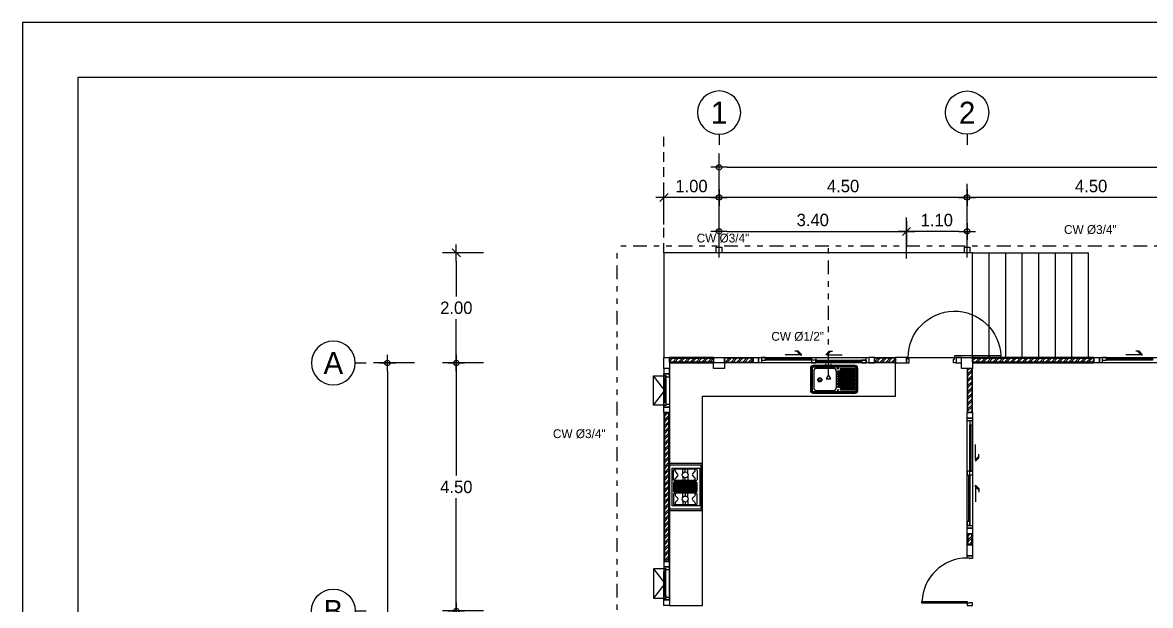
# Model space of a CAD drawing. Header units: inches. Extents: x -1366 to 1207, y -585 to 2554.
# Drawn here: x 712.62 to 733.08, y 2032.73 to 2043.31 of the extents above; entities that cross this region are included whole.
import ezdxf
from ezdxf.enums import TextEntityAlignment as Align

# ---------------------------------------------------------------- set-up
doc = ezdxf.new("R2010")
doc.units = ezdxf.units.IN
doc.header["$MEASUREMENT"] = 0
doc.header["$PDSIZE"] = 0.05
doc.linetypes.add('DIVIDE2', pattern=[0.625, 0.25, -0.125, 0, -0.125, 0, -0.125])
doc.linetypes.add('HIDDEN', pattern=[0.375, 0.25, -0.125])
doc.layers.get('0').update_dxf_attribs({"linetype": 'CONTINUOUS'})
doc.layers.get('DEFPOINTS').update_dxf_attribs({"linetype": 'CONTINUOUS'})
doc.layers.add('Bodr A3', color=13, linetype='CONTINUOUS', plot=False)
for name, color, linetype in [('COLD WATER PIPE', 3, 'DIVIDE2'), ('COLM', 3, 'CONTINUOUS'), ('DIM', 7, 'CONTINUOUS'), ('DIMS-BUBL', 5, 'CONTINUOUS'), ('DOOR', 7, 'CONTINUOUS'), ('DOOR_SWNG', 1, 'CONTINUOUS'), ('Floor-2', 9, 'CONTINUOUS'), ('GENERAL-010', 1, 'CONTINUOUS'), ('GRID', 5, 'HIDDEN'), ('GRID-BUBL', 5, 'CONTINUOUS'), ('GRID-TEXT', 3, 'CONTINUOUS'), ('HEAD', 7, 'CONTINUOUS'), ('ID-LOOSE', 42, 'CONTINUOUS'), ('INTERIOR', 15, 'CONTINUOUS'), ('Line', 6, 'CONTINUOUS'), ('Stair-1', 6, 'CONTINUOUS'), ('TEXT', 4, 'CONTINUOUS'), ('WALL', 7, 'CONTINUOUS'), ('Wall finish-tile', 2, 'CONTINUOUS'), ('WALL_HATC', 251, 'CONTINUOUS'), ('wind', 7, 'CONTINUOUS')]:
    doc.layers.add(name, color=color, linetype=linetype)
doc.styles.get("Standard").update_dxf_attribs({"font": 'CordiaUPC.ttf'})
doc.styles.add('style10', font='THSarabun.ttf')
doc.styles.add('style5', font='THSarabun.ttf')
doc.styles.add('THAIWIN', font='CordiaUPC.ttf')
doc.dimstyles.new('C-C100', dxfattribs={"dimtxt": 0.225, "dimasz": 0.15, "dimexe": 0.25, "dimexo": 0, "dimgap": 0.09, "dimtad": 1, "dimtih": 1, "dimtoh": 1, "dimzin": 0, "dimdsep": 46, "dimtxsty": 'style10', "dimblk1": 'B-2', "dimblk2": 'B-2', "dimsah": 1, "dimcen": 0.09, "dimdle": 0.18, "dimclrd": 1, "dimclre": 7, "dimclrt": 4, "dimadec": 0, "dimazin": 0, "dimtfac": 1, "dimtix": 1, "dimtmove": 2, "dimatfit": 3, "dimldrblk": 'B-2', "dimfxl": 1, "dimtolj": 1, "dimtzin": 0, "dimarcsym": 0})
doc.dimstyles.new('C-CC100', dxfattribs={"dimtxt": 0.225, "dimasz": 0.15, "dimexe": 0.25, "dimexo": 0, "dimgap": 0.09, "dimtad": 1, "dimtih": 1, "dimtoh": 1, "dimzin": 0, "dimdsep": 46, "dimtxsty": 'style10', "dimblk1": 'B-2', "dimblk2": 'B-2', "dimsah": 1, "dimcen": 0.09, "dimdle": 0.18, "dimclrd": 1, "dimclre": 7, "dimclrt": 2, "dimadec": 0, "dimazin": 0, "dimtfac": 1, "dimtix": 1, "dimtmove": 2, "dimatfit": 3, "dimldrblk": 'B-2', "dimfxl": 1, "dimtolj": 1, "dimtzin": 0, "dimarcsym": 0})
doc.dimstyles.new('C-L100', dxfattribs={"dimtxt": 0.225, "dimasz": 0.15, "dimexe": 0.25, "dimexo": 0, "dimgap": 0.09, "dimtad": 1, "dimtih": 1, "dimtoh": 1, "dimzin": 0, "dimdsep": 46, "dimtxsty": 'style10', "dimblk1": 'B-2', "dimblk2": 'B-3', "dimsah": 1, "dimcen": 0.09, "dimdle": 0.18, "dimclrd": 1, "dimclre": 7, "dimclrt": 4, "dimadec": 0, "dimazin": 0, "dimtfac": 1, "dimtix": 1, "dimtmove": 2, "dimatfit": 3, "dimldrblk": 'B-2', "dimfxl": 1, "dimtolj": 1, "dimtzin": 0, "dimarcsym": 0})

# ---------------------------------------------------------------- blocks, each defined once
blk = doc.blocks.new('B-2')
at = {"layer": 'DIM'}
blk.add_line((-1, 0), (1, 0), dxfattribs=at)
at = {"layer": 'DIM', "color": 2}
blk.add_line((0, 1), (0, -1), dxfattribs=at)
blk.add_circle((0, 0), 0.325, dxfattribs=at)
blk = doc.blocks.new('*D736')
at = {"layer": 'DEFPOINTS', "color": 0, "transparency": 16777216}
for p in [(720.485, 2037.133), (720.978, 2037.133), (720.978, 2032.633)]:
    blk.add_point(p, dxfattribs=at)
at = {"layer": 'DIM', "color": 7, "lineweight": -2, "transparency": 16777216}
for p, q in [((720.978, 2037.133), (720.235, 2037.133)), ((720.978, 2032.633), (720.235, 2032.633))]:
    blk.add_line(p, q, dxfattribs=at)
at = {"layer": 'DIM', "color": 1, "lineweight": -2, "transparency": 16777216}
for p, q in [((720.485, 2036.983), (720.485, 2035.089)), ((720.485, 2032.783), (720.485, 2034.677))]:
    blk.add_line(p, q, dxfattribs=at)
at = {"layer": 'DIM', "color": 1, "lineweight": -2, "transparency": 16777216, "xscale": 0.15, "yscale": 0.15, "zscale": 0.15}
for p, rotation in [((720.485, 2037.133), 90), ((720.485, 2032.633), 270)]:
    blk.add_blockref('B-2', p, dxfattribs=dict(at, rotation=rotation))
at = {"layer": 'DIM', "color": 4, "transparency": 16777216, "insert": (720.485, 2034.883), "char_height": 0.225, "attachment_point": 5, "style": 'style10'}
blk.add_mtext('\\A1;4.50', dxfattribs=at)
blk = doc.blocks.new('*D737')
at = {"layer": 'DEFPOINTS', "color": 0, "transparency": 16777216}
for p in [(744.251, 2040.683), (725.251, 2040.1), (744.251, 2040.1)]:
    blk.add_point(p, dxfattribs=at)
at = {"layer": 'DIM', "color": 7, "lineweight": -2, "transparency": 16777216}
for p, q in [((725.251, 2040.1), (725.251, 2040.933)), ((744.251, 2040.1), (744.251, 2040.933))]:
    blk.add_line(p, q, dxfattribs=at)
at = {"layer": 'DIM', "color": 1, "lineweight": -2, "transparency": 16777216}
blk.add_line((725.401, 2040.683), (744.101, 2040.683), dxfattribs=at)
at = {"layer": 'DIM', "color": 1, "lineweight": -2, "transparency": 16777216, "xscale": 0.15, "yscale": 0.15, "zscale": 0.15, "rotation": 180}
blk.add_blockref('B-2', (725.251, 2040.683), dxfattribs=at)
at = {"layer": 'DIM', "color": 1, "lineweight": -2, "transparency": 16777216, "xscale": 0.15, "yscale": 0.15, "zscale": 0.15}
blk.add_blockref('B-2', (744.251, 2040.683), dxfattribs=at)
at = {"layer": 'DIM', "color": 2, "transparency": 16777216, "insert": (734.751, 2040.888), "char_height": 0.225, "attachment_point": 5, "style": 'style10'}
blk.add_mtext('\\A1;19.00', dxfattribs=at)
blk = doc.blocks.new('*D738')
at = {"layer": 'DEFPOINTS', "color": 0, "transparency": 16777216}
for p in [(725.251, 2040.136), (729.751, 2039.663), (725.251, 2039.643)]:
    blk.add_point(p, dxfattribs=at)
at = {"layer": 'DIM', "color": 7, "lineweight": -2, "transparency": 16777216}
for p, q in [((725.251, 2039.643), (725.251, 2040.386)), ((729.751, 2039.663), (729.751, 2040.386))]:
    blk.add_line(p, q, dxfattribs=at)
at = {"layer": 'DIM', "color": 1, "lineweight": -2, "transparency": 16777216}
blk.add_line((729.601, 2040.136), (725.401, 2040.136), dxfattribs=at)
at = {"layer": 'DIM', "color": 1, "lineweight": -2, "transparency": 16777216, "xscale": 0.15, "yscale": 0.15, "zscale": 0.15, "rotation": 180}
blk.add_blockref('B-2', (725.251, 2040.136), dxfattribs=at)
at = {"layer": 'DIM', "color": 1, "lineweight": -2, "transparency": 16777216, "xscale": 0.15, "yscale": 0.15, "zscale": 0.15}
blk.add_blockref('B-2', (729.751, 2040.136), dxfattribs=at)
at = {"layer": 'DIM', "color": 4, "transparency": 16777216, "insert": (727.501, 2040.342), "char_height": 0.225, "attachment_point": 5, "style": 'style10'}
blk.add_mtext('\\A1;4.50', dxfattribs=at)
blk = doc.blocks.new('S-BBUP')
at = {"layer": 'GRID-BUBL'}
blk.add_line((0, 0.25), (0, 0), dxfattribs=at)
blk.add_circle((0, 0.75), 0.5, dxfattribs=at)
at = {"layer": 'GRID-TEXT'}
blk.add_attdef('X', text='', height=0.5, dxfattribs=at).set_placement((0, 0.75), align=Align.MIDDLE)
blk = doc.blocks.new('*D739')
at = {"layer": 'DEFPOINTS', "color": 0, "transparency": 16777216}
for p in [(729.751, 2040.136), (734.251, 2039.663), (729.751, 2039.643)]:
    blk.add_point(p, dxfattribs=at)
at = {"layer": 'DIM', "color": 7, "lineweight": -2, "transparency": 16777216}
for p, q in [((729.751, 2039.643), (729.751, 2040.386)), ((734.251, 2039.663), (734.251, 2040.386))]:
    blk.add_line(p, q, dxfattribs=at)
at = {"layer": 'DIM', "color": 1, "lineweight": -2, "transparency": 16777216}
blk.add_line((734.101, 2040.136), (729.901, 2040.136), dxfattribs=at)
at = {"layer": 'DIM', "color": 1, "lineweight": -2, "transparency": 16777216, "xscale": 0.15, "yscale": 0.15, "zscale": 0.15, "rotation": 180}
blk.add_blockref('B-2', (729.751, 2040.136), dxfattribs=at)
at = {"layer": 'DIM', "color": 1, "lineweight": -2, "transparency": 16777216, "xscale": 0.15, "yscale": 0.15, "zscale": 0.15}
blk.add_blockref('B-2', (734.251, 2040.136), dxfattribs=at)
at = {"layer": 'DIM', "color": 4, "transparency": 16777216, "insert": (732.001, 2040.342), "char_height": 0.225, "attachment_point": 5, "style": 'style10'}
blk.add_mtext('\\A1;4.50', dxfattribs=at)
blk = doc.blocks.new('*D740')
at = {"layer": 'DEFPOINTS', "color": 0, "transparency": 16777216}
for p in [(720.978, 2032.633), (720.485, 2030.633), (720.978, 2030.633)]:
    blk.add_point(p, dxfattribs=at)
at = {"layer": 'DIM', "color": 7, "lineweight": -2, "transparency": 16777216}
for p, q in [((720.978, 2032.633), (720.235, 2032.633)), ((720.978, 2030.633), (720.235, 2030.633))]:
    blk.add_line(p, q, dxfattribs=at)
at = {"layer": 'DIM', "color": 1, "lineweight": -2, "transparency": 16777216}
for p, q in [((720.485, 2032.483), (720.485, 2031.838)), ((720.485, 2030.783), (720.485, 2031.428))]:
    blk.add_line(p, q, dxfattribs=at)
at = {"layer": 'DIM', "color": 1, "lineweight": -2, "transparency": 16777216, "xscale": 0.15, "yscale": 0.15, "zscale": 0.15}
for p, rotation in [((720.485, 2032.633), 90), ((720.485, 2030.633), 270)]:
    blk.add_blockref('B-2', p, dxfattribs=dict(at, rotation=rotation))
at = {"layer": 'DIM', "color": 4, "transparency": 16777216, "insert": (720.485, 2031.633), "char_height": 0.225, "attachment_point": 5, "style": 'style10'}
blk.add_mtext('\\A1;2.00', dxfattribs=at)
blk = doc.blocks.new('*D741')
at = {"layer": 'DEFPOINTS', "color": 0, "transparency": 16777216}
for p in [(719.235, 2037.133), (719.728, 2037.133), (719.728, 2021.633)]:
    blk.add_point(p, dxfattribs=at)
at = {"layer": 'DIM', "color": 7, "lineweight": -2, "transparency": 16777216}
for p, q in [((719.728, 2037.133), (718.985, 2037.133)), ((719.728, 2021.633), (718.985, 2021.633))]:
    blk.add_line(p, q, dxfattribs=at)
at = {"layer": 'DIM', "color": 1, "lineweight": -2, "transparency": 16777216}
for p, q in [((719.235, 2036.983), (719.235, 2029.588)), ((719.235, 2021.783), (719.235, 2029.178))]:
    blk.add_line(p, q, dxfattribs=at)
at = {"layer": 'DIM', "color": 1, "lineweight": -2, "transparency": 16777216, "xscale": 0.15, "yscale": 0.15, "zscale": 0.15}
for p, rotation in [((719.235, 2037.133), 90), ((719.235, 2021.633), 270)]:
    blk.add_blockref('B-2', p, dxfattribs=dict(at, rotation=rotation))
at = {"layer": 'DIM', "color": 2, "transparency": 16777216, "insert": (719.235, 2029.383), "char_height": 0.225, "attachment_point": 5, "style": 'style10'}
blk.add_mtext('\\A1;15.50', dxfattribs=at)
blk = doc.blocks.new('B-3')
at = {"layer": 'DIM'}
blk.add_line((-1, 0), (1, 0), dxfattribs=at)
at = {"layer": 'DIM', "color": 7}
blk.add_line((-0.49, -0.49), (0.49, 0.49), dxfattribs=at)
blk = doc.blocks.new('*D743')
at = {"layer": 'DEFPOINTS', "color": 0, "transparency": 16777216}
for p in [(724.252, 2040.136), (725.251, 2039.663), (724.252, 2039.643)]:
    blk.add_point(p, dxfattribs=at)
at = {"layer": 'DIM', "color": 7, "lineweight": -2, "transparency": 16777216}
for p, q in [((724.252, 2039.643), (724.252, 2040.386)), ((725.251, 2039.663), (725.251, 2040.386))]:
    blk.add_line(p, q, dxfattribs=at)
at = {"layer": 'DIM', "color": 1, "lineweight": -2, "transparency": 16777216}
blk.add_line((725.101, 2040.136), (724.402, 2040.136), dxfattribs=at)
at = {"layer": 'DIM', "color": 1, "lineweight": -2, "transparency": 16777216, "xscale": 0.15, "yscale": 0.15, "zscale": 0.15}
blk.add_blockref('B-2', (725.251, 2040.136), dxfattribs=at)
at = {"layer": 'DIM', "color": 1, "lineweight": -2, "transparency": 16777216, "xscale": 0.15, "yscale": 0.15, "zscale": 0.15, "rotation": 180}
blk.add_blockref('B-3', (724.252, 2040.136), dxfattribs=at)
at = {"layer": 'DIM', "color": 4, "transparency": 16777216, "insert": (724.751, 2040.341), "char_height": 0.225, "attachment_point": 5, "style": 'style10'}
blk.add_mtext('\\A1;1.00', dxfattribs=at)
blk = doc.blocks.new('*D748')
at = {"layer": 'DEFPOINTS', "color": 0, "transparency": 16777216}
for p in [(728.651, 2039.705), (728.651, 2039.52), (729.751, 2039.047)]:
    blk.add_point(p, dxfattribs=at)
at = {"layer": 'DIM', "color": 7, "lineweight": -2, "transparency": 16777216}
for p, q in [((728.651, 2039.705), (728.651, 2039.27)), ((729.751, 2039.047), (729.751, 2039.77))]:
    blk.add_line(p, q, dxfattribs=at)
at = {"layer": 'DIM', "color": 1, "lineweight": -2, "transparency": 16777216}
blk.add_line((729.601, 2039.52), (728.801, 2039.52), dxfattribs=at)
at = {"layer": 'DIM', "color": 1, "lineweight": -2, "transparency": 16777216, "xscale": 0.15, "yscale": 0.15, "zscale": 0.15}
blk.add_blockref('B-2', (729.751, 2039.52), dxfattribs=at)
at = {"layer": 'DIM', "color": 1, "lineweight": -2, "transparency": 16777216, "xscale": 0.15, "yscale": 0.15, "zscale": 0.15, "rotation": 180}
blk.add_blockref('B-3', (728.651, 2039.52), dxfattribs=at)
at = {"layer": 'DIM', "color": 4, "transparency": 16777216, "insert": (729.201, 2039.725), "char_height": 0.225, "attachment_point": 5, "style": 'style10'}
blk.add_mtext('\\A1;1.10', dxfattribs=at)
blk = doc.blocks.new('*D749')
at = {"layer": 'DEFPOINTS', "color": 0, "transparency": 16777216}
for p in [(728.651, 2039.52), (725.251, 2039.047), (728.651, 2039.027)]:
    blk.add_point(p, dxfattribs=at)
at = {"layer": 'DIM', "color": 7, "lineweight": -2, "transparency": 16777216}
for p, q in [((725.251, 2039.047), (725.251, 2039.77)), ((728.651, 2039.027), (728.651, 2039.77))]:
    blk.add_line(p, q, dxfattribs=at)
at = {"layer": 'DIM', "color": 1, "lineweight": -2, "transparency": 16777216}
blk.add_line((725.401, 2039.52), (728.501, 2039.52), dxfattribs=at)
at = {"layer": 'DIM', "color": 1, "lineweight": -2, "transparency": 16777216, "xscale": 0.15, "yscale": 0.15, "zscale": 0.15, "rotation": 180}
blk.add_blockref('B-2', (725.251, 2039.52), dxfattribs=at)
at = {"layer": 'DIM', "color": 1, "lineweight": -2, "transparency": 16777216, "xscale": 0.15, "yscale": 0.15, "zscale": 0.15}
blk.add_blockref('B-3', (728.651, 2039.52), dxfattribs=at)
at = {"layer": 'DIM', "color": 4, "transparency": 16777216, "insert": (726.951, 2039.727), "char_height": 0.225, "attachment_point": 5, "style": 'style10'}
blk.add_mtext('\\A1;3.40', dxfattribs=at)
blk = doc.blocks.new('*D755')
at = {"layer": 'DEFPOINTS', "color": 0, "transparency": 16777216}
for p in [(720.485, 2039.133), (720.978, 2039.133), (720.978, 2037.133)]:
    blk.add_point(p, dxfattribs=at)
at = {"layer": 'DIM', "color": 7, "lineweight": -2, "transparency": 16777216}
for p, q in [((720.978, 2039.133), (720.235, 2039.133)), ((720.978, 2037.133), (720.235, 2037.133))]:
    blk.add_line(p, q, dxfattribs=at)
at = {"layer": 'DIM', "color": 1, "lineweight": -2, "transparency": 16777216}
for p, q in [((720.485, 2038.983), (720.485, 2038.338)), ((720.485, 2037.283), (720.485, 2037.928))]:
    blk.add_line(p, q, dxfattribs=at)
at = {"layer": 'DIM', "color": 1, "lineweight": -2, "transparency": 16777216, "xscale": 0.15, "yscale": 0.15, "zscale": 0.15}
for name, p, rotation in [('B-3', (720.485, 2039.133), 90), ('B-2', (720.485, 2037.133), 270)]:
    blk.add_blockref(name, p, dxfattribs=dict(at, rotation=rotation))
at = {"layer": 'DIM', "color": 4, "transparency": 16777216, "insert": (720.485, 2038.133), "char_height": 0.225, "attachment_point": 5, "style": 'style10'}
blk.add_mtext('\\A1;2.00', dxfattribs=at)
blk = doc.blocks.new('DR090SL2')
at = {"layer": 'DOOR'}
for points in [[(-0.41, 0.87), (-0.38, 0.87), (-0.38, 0.05), (-0.41, 0.05)], [(-0.41, 0.05), (-0.45, 0.05), (-0.45, -0.05), (-0.4, -0.05), (-0.4, 0.01), (-0.41, 0.01)], [(0.4, 0), (0.4, 0.01), (0.41, 0.01), (0.41, 0.05), (0.45, 0.05), (0.45, -0.05), (0.4, -0.05), (0.4, 0.01)]]:
    blk.add_lwpolyline(points, close=True, dxfattribs=at)
at = {"layer": 'DOOR_SWNG'}
blk.add_arc((-0.41, 0.05), 0.82, 0, 87.9033, dxfattribs=at)
blk = doc.blocks.new('GAS')
at = {"layer": 'GENERAL-010'}
h = blk.add_hatch(dxfattribs=at)
h.set_pattern_fill('_USER', color=256, scale=0.02, angle=180, style=0, pattern_type=0)
h.set_pattern_definition([(180, (-29.32497, 18.717432), (-2e-18, -0.02), [])])
h.paths.add_polyline_path([(-0.09, -0.46, 0.414214), (-0.07, -0.48), (0.07, -0.48, 0.414214), (0.09, -0.46), (0.09, -0.07, 0.414214), (0.07, -0.05), (-0.07, -0.05, 0.414214), (-0.09, -0.07)])
at = {"layer": 'GENERAL-010', "color": 8}
for p, q in [((-0.323, -0.07), (-0.323, -0.46)), ((-0.293, -0.082), (-0.323, -0.082)), ((-0.303, -0.05), (-0.135, -0.05)), ((-0.233, -0.134), (-0.279, -0.088)), ((-0.205, -0.134), (-0.159, -0.088)), ((-0.115, -0.082), (-0.145, -0.082)), ((-0.115, -0.07), (-0.115, -0.46)), ((0.115, -0.07), (0.115, -0.46)), ((0.115, -0.082), (0.145, -0.082)), ((0.302, -0.05), (0.135, -0.05)), ((0.205, -0.134), (0.159, -0.088)), ((0.233, -0.134), (0.279, -0.088)), ((0.293, -0.082), (0.322, -0.082)), ((0.322, -0.07), (0.322, -0.46)), ((-0.249, -0.22), (-0.323, -0.22)), ((-0.273, -0.265), (-0.323, -0.265)), ((-0.249, -0.31), (-0.323, -0.31)), ((-0.233, -0.396), (-0.279, -0.442)), ((-0.205, -0.396), (-0.159, -0.442)), ((-0.189, -0.22), (-0.115, -0.22)), ((-0.189, -0.31), (-0.115, -0.31)), ((-0.115, -0.265), (-0.165, -0.265)), ((0.189, -0.22), (0.115, -0.22)), ((0.115, -0.265), (0.165, -0.265)), ((0.189, -0.31), (0.115, -0.31)), ((0.205, -0.396), (0.159, -0.442)), ((0.233, -0.396), (0.279, -0.442)), ((0.249, -0.22), (0.322, -0.22)), ((0.249, -0.31), (0.322, -0.31)), ((0.273, -0.265), (0.322, -0.265)), ((-0.293, -0.448), (-0.323, -0.448)), ((-0.135, -0.48), (-0.303, -0.48)), ((-0.115, -0.448), (-0.145, -0.448)), ((0.115, -0.448), (0.145, -0.448)), ((0.135, -0.48), (0.302, -0.48)), ((0.293, -0.448), (0.322, -0.448))]:
    blk.add_line(p, q, dxfattribs=at)
blk.add_lwpolyline([(0.343, -0.5), (-0.343, -0.5), (-0.343, 0), (0.343, 0)], close=True, dxfattribs=at)
blk.add_lwpolyline([(0.07, -0.05), (-0.07, -0.05, 0.414214), (-0.09, -0.07), (-0.09, -0.46, 0.414214), (-0.07, -0.48), (0.07, -0.48, 0.414214), (0.09, -0.46), (0.09, -0.07, 0.414214)], format="xyb", close=True, dxfattribs=at)
for centre in [(-0.219, -0.265), (0.219, -0.265)]:
    blk.add_circle(centre, 0.0541, dxfattribs=at)
for centre, start, end in [((-0.303, -0.07), 90, 180), ((-0.293, -0.102), 45, 90), ((-0.219, -0.12), 225, 315), ((-0.145, -0.102), 90, 135), ((-0.135, -0.07), 0, 90), ((0.135, -0.07), 90, 180), ((0.145, -0.102), 45, 90), ((0.219, -0.12), 225, 315), ((0.293, -0.102), 90, 135), ((0.302, -0.07), 0, 90), ((-0.219, -0.41), 45, 135), ((0.219, -0.41), 45, 135), ((-0.303, -0.46), 180, 270), ((-0.293, -0.428), 270, 315), ((-0.145, -0.428), 225, 270), ((-0.135, -0.46), 270, 0), ((0.135, -0.46), 180, 270), ((0.145, -0.428), 270, 315), ((0.293, -0.428), 225, 270), ((0.302, -0.46), 270, 0)]:
    blk.add_arc(centre, 0.02, start, end, dxfattribs=at)
blk = doc.blocks.new('A$C69AC065E')
at = {"layer": 'GENERAL-010'}
for p, q in [((0, 0.451), (0, 0.05)), ((0.02, 0.451), (0.02, 0.05)), ((0.03, 0.451), (0.03, 0.05)), ((0.81, 0.501), (0.05, 0.501)), ((0.81, 0.481), (0.05, 0.481)), ((0.81, 0.471), (0.05, 0.471)), ((0.42, 0.451), (0.11, 0.451)), ((0.83, 0.05), (0.83, 0.451)), ((0.84, 0.05), (0.84, 0.451)), ((0.86, 0.05), (0.86, 0.451)), ((0.06, 0.401), (0.06, 0.101)), ((0.47, 0.401), (0.47, 0.101)), ((0.05, 0.03), (0.81, 0.03)), ((0.05, 0.02), (0.81, 0.02)), ((0.05, 0), (0.81, 0)), ((0.11, 0.051), (0.42, 0.051))]:
    blk.add_line(p, q, dxfattribs=at)
for points in [[(0.553, 0.45), (0.798, 0.45, -0.414214), (0.808, 0.44), (0.808, 0.429, -0.414214), (0.798, 0.419), (0.553, 0.419, -0.414214), (0.543, 0.429), (0.543, 0.44, -0.414214)], [(0.505, 0.408), (0.798, 0.408, -0.414214), (0.808, 0.398), (0.808, 0.387, -0.414214), (0.798, 0.377), (0.505, 0.377, -0.414214), (0.495, 0.387), (0.495, 0.398, -0.414214)], [(0.505, 0.366), (0.798, 0.366, -0.414214), (0.808, 0.356), (0.808, 0.344, -0.414214), (0.798, 0.334), (0.505, 0.334, -0.414214), (0.495, 0.344), (0.495, 0.356, -0.414214)], [(0.505, 0.32), (0.798, 0.32, -0.414214), (0.808, 0.31), (0.808, 0.299, -0.414214), (0.798, 0.289), (0.505, 0.289, -0.414214), (0.495, 0.299), (0.495, 0.31, -0.414214)], [(0.505, 0.276), (0.798, 0.276, -0.414214), (0.808, 0.266), (0.808, 0.255, -0.414214), (0.798, 0.245), (0.505, 0.245, -0.414214), (0.495, 0.255), (0.495, 0.266, -0.414214)], [(0.505, 0.229), (0.798, 0.229, -0.414214), (0.808, 0.219), (0.808, 0.208, -0.414214), (0.798, 0.198), (0.505, 0.198, -0.414214), (0.495, 0.208), (0.495, 0.219, -0.414214)], [(0.507, 0.183), (0.798, 0.183, -0.414214), (0.808, 0.173), (0.808, 0.161, -0.414214), (0.798, 0.151), (0.507, 0.151, -0.414214), (0.497, 0.161), (0.497, 0.173, -0.414214)], [(0.509, 0.134), (0.798, 0.134, -0.414214), (0.808, 0.124), (0.808, 0.113, -0.414214), (0.798, 0.103), (0.509, 0.103, -0.414214), (0.499, 0.113), (0.499, 0.124, -0.414214)], [(0.555, 0.084), (0.798, 0.084, -0.414214), (0.808, 0.074), (0.808, 0.063, -0.414214), (0.798, 0.053), (0.555, 0.053, -0.414214), (0.545, 0.063), (0.545, 0.074, -0.414214)]]:
    blk.add_lwpolyline(points, format="xyb", close=True, dxfattribs=at)
for centre, radius in [((0.497, 0.446), 0.011), ((0.17, 0.243), 0.0375), ((0.17, 0.243), 0.0243), ((0.497, 0.056), 0.011)]:
    blk.add_circle(centre, radius, dxfattribs=at)
for centre, radius, start, end in [((0.05, 0.451), 0.05, 90, 180), ((0.05, 0.451), 0.03, 90, 180), ((0.05, 0.451), 0.02, 90, 180), ((0.11, 0.401), 0.05, 90, 180), ((0.42, 0.401), 0.05, 0, 90), ((0.81, 0.451), 0.05, 0, 90), ((0.81, 0.451), 0.03, 0, 90), ((0.81, 0.451), 0.02, 0, 90), ((0.05, 0.05), 0.05, 180, 270), ((0.05, 0.05), 0.03, 180, 270), ((0.05, 0.05), 0.02, 180, 270), ((0.11, 0.101), 0.05, 180, 270), ((0.42, 0.101), 0.05, 270, 0), ((0.81, 0.05), 0.05, 270, 360), ((0.81, 0.05), 0.02, 270, 360), ((0.81, 0.05), 0.03, 270, 360)]:
    blk.add_arc(centre, radius, start, end, dxfattribs=at)
blk = doc.blocks.new('DR090SL1')
at = {"layer": 'DOOR'}
for points in [[(-0.42, 0.05), (-1.26, 0.05), (-1.26, 0.08), (-0.42, 0.08)], [(-0.45, 0.05), (-0.45, -0.05), (-0.4, -0.05), (-0.4, 0.02), (-0.42, 0.02), (-0.42, 0.05)], [(0.45, 0.05), (0.45, -0.05), (0.4, -0.05), (0.4, 0.02), (0.42, 0.02), (0.42, 0.05)]]:
    blk.add_lwpolyline(points, close=True, dxfattribs=at)
at = {"layer": 'DOOR', "color": 15}
blk.add_arc((-0.42, 0.05), 0.84, 0, 177.9533, dxfattribs=at)
blk = doc.blocks.new('_DatumBlank')
at = {"layer": 'COLD WATER PIPE', "lineweight": -2}
blk.add_lwpolyline([(-1, 0), (0, -0.58), (0, 0.58)], close=True, dxfattribs=at)

msp = doc.modelspace()

# ---------------------------------------------------------------- hatches: boundary and pattern name
at = {"layer": 'WALL_HATC'}
h = msp.add_hatch(dxfattribs=at)
h.set_pattern_fill('ANSI32', color=256, scale=0.2, angle=0.00305, style=0)
h.set_pattern_definition([(224.99694, (710.567604, 2045.54408), (0.05303017, -0.05303585), []), (224.99694, (710.53225, 2045.54408), (0.05303017, -0.05303585), [])])
h.paths.add_polyline_path([(724.3515, 2037.2182), (725.1515, 2037.2182), (725.1515, 2037.1482), (724.3515, 2037.1482)])
h = msp.add_hatch(dxfattribs=at)
h.set_pattern_fill('ANSI32', color=256, scale=0.2, angle=0.00764, style=0)
h.set_pattern_definition([(45.00764, (741.340544, 2042.41539), (-0.05304008, 0.05302594), []), (45.00764, (741.3759, 2042.4154), (-0.05304008, 0.05302594), [])])
h.paths.add_polyline_path([(725.3515, 2037.1482), (725.8682, 2037.1482), (725.8682, 2037.2182), (725.3515, 2037.2182)])
h = msp.add_hatch(dxfattribs=at)
h.set_pattern_fill('ANSI32', color=256, scale=0.2, angle=0.00764, style=0)
h.set_pattern_definition([(45.00764, (743.940546, 2042.415404), (-0.05304008, 0.05302594), []), (45.00764, (743.9759, 2042.41541), (-0.05304008, 0.05302594), [])])
h.paths.add_polyline_path([(728.0682, 2037.1482), (728.4515, 2037.1482), (728.4515, 2037.2182), (728.0682, 2037.2182)])
h = msp.add_hatch(dxfattribs=at)
h.set_pattern_fill('ANSI32', color=256, scale=0.2, angle=179.99236, style=0)
h.set_pattern_definition([(45.00764, (746.09055, 2042.4154), (-0.05304008, 0.05302594), []), (45.00764, (746.12591, 2042.4154), (-0.05304008, 0.05302594), [])])
h.paths.add_polyline_path([(732.0515, 2037.1482), (729.8515, 2037.1482), (729.8515, 2037.2182), (732.0515, 2037.2182)])
h = msp.add_hatch(dxfattribs=at)
h.set_pattern_fill('ANSI32', color=256, scale=0.2, angle=360, style=0)
h.set_pattern_definition([(45, (2477.40931, 2259.455016), (-0.0530330086, 0.0530330086), []), (45, (2477.444664, 2259.455016), (-0.0530330086, 0.0530330086), [])])
h.paths.add_polyline_path([(729.7665, 2036.2332), (729.7665, 2037.0332), (729.8365, 2037.0332), (729.8365, 2036.2332)])
h = msp.add_hatch(dxfattribs=at)
h.set_pattern_fill('ANSI32', color=256, scale=0.2, angle=360, style=0)
h.set_pattern_definition([(45, (730.35842, 2034.02791), (-0.053033, 0.053033), []), (45, (730.39377, 2034.02791), (-0.053033, 0.053033), [])])
h.paths.add_polyline_path([(724.2665, 2033.5332), (724.2665, 2036.2332), (724.3365, 2036.2332), (724.3365, 2033.5332)])
h = msp.add_hatch(dxfattribs=at)
h.set_pattern_fill('ANSI32', color=256, scale=0.2, angle=179.99694, style=0)
h.set_pattern_definition([(224.99694, (696.78475, 2043.013254), (0.05303018, -0.05303584), []), (224.99694, (696.74939, 2043.01326), (0.05303018, -0.05303584), [])])
h.paths.add_polyline_path([(729.8365, 2033.8332), (729.8365, 2034.0332), (729.7665, 2034.0332), (729.7665, 2033.8332)])

# ---------------------------------------------------------------- linework, layer by layer
at = {"layer": 'Bodr A3'}
msp.add_lwpolyline([(712.6165, 2013.6098), (754.6165, 2013.6098), (754.6165, 2043.3098), (712.6165, 2043.3098)], close=True, dxfattribs=at)
at = {"layer": 'COLD WATER PIPE'}
for p, q in [((727.1896, 2037.0674), (727.1896, 2037.1174)), ((727.2636, 2037.0424), (727.2136, 2037.0424)), ((727.2856, 2037.0674), (727.2856, 2037.1174))]:
    msp.add_line(p, q, dxfattribs=at)
for points in [[(747.0422, 2039.2518), (723.403, 2039.2518)], [(723.403, 2020.5033), (723.403, 2039.2518)], [(727.2376, 2037.0924), (727.2376, 2039.2518)], [(727.2376, 2036.9174), (727.2376, 2037.0924)]]:
    msp.add_lwpolyline(points, dxfattribs=at)
at = {"layer": 'COLM'}
for points in [[(725.3015, 2039.2332), (725.3015, 2039.1332), (725.2015, 2039.1332), (725.2015, 2039.2332)], [(729.8015, 2039.2332), (729.8015, 2039.1332), (729.7015, 2039.1332), (729.7015, 2039.2332)], [(725.3515, 2037.2332), (725.3515, 2037.0332), (725.1515, 2037.0332), (725.1515, 2037.2332)], [(729.8515, 2037.2332), (729.8515, 2037.0332), (729.6515, 2037.0332), (729.6515, 2037.2332)]]:
    msp.add_lwpolyline(points, close=True, dxfattribs=at)
at = {"layer": 'Floor-2'}
msp.add_line((728.6815, 2037.2332), (729.5215, 2037.2332), dxfattribs=at)
msp.add_lwpolyline([(729.8515, 2037.2332), (729.8515, 2039.1332), (724.2515, 2039.1332), (724.2515, 2037.2332)], dxfattribs=at)
at = {"layer": 'GRID', "ltscale": 0.7}
msp.add_line((724.2515, 2039.1332), (724.2515, 2041.2842), dxfattribs=at)
at = {"layer": 'HEAD', "color": 5}
msp.add_lwpolyline([(713.6165, 2016.6824), (753.6165, 2016.6824), (753.6165, 2042.3098), (713.6165, 2042.3098)], close=True, dxfattribs=at)
at = {"layer": 'ID-LOOSE'}
for points in [[(728.4515, 2036.5332), (728.4515, 2037.1332), (724.3515, 2037.1332), (724.3515, 2032.7332), (724.9515, 2032.7332)], [(724.9515, 2032.7332), (724.9515, 2036.5332), (728.4515, 2036.5332)]]:
    msp.add_lwpolyline(points, dxfattribs=at)
at = {"layer": 'Line', "color": 8, "ltscale": 0.2}
msp.add_line((724.9515, 2035.3082), (724.3515, 2035.3082), dxfattribs=at)
for points in [[(724.9265, 2034.4832), (724.9265, 2034.4832), (724.9265, 2035.2832), (724.9265, 2035.2832), (724.9265, 2035.2832)], [(724.3515, 2034.4582), (724.9515, 2034.4582)]]:
    msp.add_lwpolyline(points, dxfattribs=at)
at = {"layer": 'Stair-1'}
for p, q in [((729.8515, 2039.1332), (731.9515, 2039.1332)), ((730.1515, 2037.2332), (730.1515, 2039.1332)), ((730.4515, 2037.2332), (730.4515, 2039.1332)), ((730.7515, 2037.2332), (730.7515, 2039.1332)), ((731.0515, 2037.2332), (731.0515, 2039.1332)), ((731.3515, 2037.2332), (731.3515, 2039.1332)), ((731.6515, 2037.2332), (731.6515, 2039.1332)), ((731.9515, 2037.2332), (731.9515, 2039.1332))]:
    msp.add_line(p, q, dxfattribs=at)
at = {"layer": 'WALL'}
for points in [[(724.3515, 2037.0332), (724.2515, 2037.0332), (724.2515, 2037.2332), (724.3515, 2037.2332)], [(725.1515, 2037.2332), (724.3515, 2037.2332), (724.3515, 2037.1332), (725.1515, 2037.1332)], [(725.3515, 2037.2332), (725.8682, 2037.2332), (725.8682, 2037.1332), (725.3515, 2037.1332)], [(725.9682, 2037.1332), (725.8682, 2037.1332), (725.8682, 2037.2332), (725.9682, 2037.2332)], [(727.9682, 2037.1331), (728.0682, 2037.1331), (728.0682, 2037.2332), (727.9682, 2037.2332)], [(728.0682, 2037.2332), (728.4515, 2037.2332), (728.4515, 2037.1332), (728.0682, 2037.1332)], [(728.6515, 2037.1332), (728.6515, 2037.2332), (728.4515, 2037.2332), (728.4515, 2037.1332)], [(729.5515, 2037.1332), (729.6515, 2037.1332), (729.6515, 2037.2332), (729.5515, 2037.2332)], [(732.0515, 2037.2332), (729.8515, 2037.2332), (729.8515, 2037.1332), (732.0515, 2037.1332)], [(732.0515, 2037.1332), (732.0515, 2037.2332), (732.1515, 2037.2332), (732.1515, 2037.1332)], [(724.2515, 2037.0332), (724.2515, 2036.9332), (724.3515, 2036.9332), (724.3515, 2037.0332)], [(729.8515, 2036.2332), (729.8515, 2037.0332), (729.7515, 2037.0332), (729.7515, 2036.2332)], [(724.2515, 2036.2332), (724.2515, 2036.3332), (724.3515, 2036.3332), (724.3515, 2036.2332)], [(724.3515, 2033.5332), (724.3515, 2036.2332), (724.2515, 2036.2332), (724.2515, 2033.5332)], [(729.7515, 2036.2332), (729.8515, 2036.2332), (729.8515, 2036.1332), (729.7515, 2036.1332)], [(729.8515, 2034.0332), (729.7515, 2034.0332), (729.7515, 2034.1332), (729.8515, 2034.1332)], [(729.8515, 2034.0332), (729.8515, 2033.8332), (729.7515, 2033.8332), (729.7515, 2034.0332)], [(729.8515, 2033.6332), (729.7515, 2033.6332), (729.7515, 2033.8332), (729.8515, 2033.8332)], [(724.3515, 2033.4332), (724.3515, 2033.5332), (724.2515, 2033.5332), (724.2515, 2033.4332)], [(724.2515, 2032.7332), (724.2515, 2032.8332), (724.3515, 2032.8332), (724.3515, 2032.7332)]]:
    msp.add_lwpolyline(points, close=True, dxfattribs=at)
at = {"layer": 'Wall finish-tile', "color": 8}
for points in [[(724.3515, 2035.2832), (724.9515, 2035.2832), (724.9515, 2035.3082)], [(724.9515, 2034.4582), (724.9515, 2035.3082)], [(724.9515, 2034.4582), (724.9515, 2034.4832), (724.3515, 2034.4832)]]:
    msp.add_lwpolyline(points, dxfattribs=at)
at = {"layer": 'WALL_HATC'}
for points in [[(724.3515, 2037.2182), (725.1515, 2037.2182), (725.1515, 2037.1482), (724.3515, 2037.1482), (724.3515, 2037.2182)], [(729.8365, 2033.8332), (729.8365, 2034.0332), (729.7665, 2034.0332), (729.7665, 2033.8332), (729.8365, 2033.8332)]]:
    msp.add_lwpolyline(points, dxfattribs=at)
for points in [[(725.3515, 2037.1482), (725.8682, 2037.1482), (725.8682, 2037.2182), (725.3515, 2037.2182)], [(728.0682, 2037.1482), (728.4515, 2037.1482), (728.4515, 2037.2182), (728.0682, 2037.2182)], [(732.0515, 2037.1482), (729.8515, 2037.1482), (729.8515, 2037.2182), (732.0515, 2037.2182)], [(729.7665, 2036.2332), (729.7665, 2037.0332), (729.8365, 2037.0332), (729.8365, 2036.2332)], [(724.2665, 2033.5332), (724.2665, 2036.2332), (724.3365, 2036.2332), (724.3365, 2033.5332)]]:
    msp.add_lwpolyline(points, close=True, dxfattribs=at)
at = {"layer": 'wind'}
for p, q in [((726.9307, 2037.2082), (726.0932, 2037.2082)), ((733.114, 2037.2082), (732.2765, 2037.2082)), ((727.0057, 2037.1582), (727.8432, 2037.1582)), ((729.8265, 2035.1707), (729.8265, 2036.0082)), ((729.7765, 2035.0957), (729.7765, 2034.2582))]:
    msp.add_line(p, q, dxfattribs=at)
at = {"layer": 'wind', "color": 8}
for p, q in [((726.7223, 2037.2832), (726.4495, 2037.2832)), ((727.214, 2037.2832), (727.4868, 2037.2832)), ((732.9057, 2037.2832), (732.6328, 2037.2832)), ((729.9015, 2035.379), (729.9015, 2035.6518)), ((729.9015, 2034.8873), (729.9015, 2034.6145))]:
    msp.add_line(p, q, dxfattribs=at)
at = {"layer": 'wind', "color": 8, "linetype": 'Continuous'}
for p, q in [((724.2515, 2036.8482), (724.2515, 2036.4182)), ((724.2865, 2036.8482), (724.2865, 2036.4182)), ((724.2515, 2032.9182), (724.2515, 2033.3482)), ((724.2865, 2032.9182), (724.2865, 2033.3482))]:
    msp.add_line(p, q, dxfattribs=at)
at = {"layer": 'wind'}
for points in [[(725.9682, 2037.2332), (726.0182, 2037.2332), (726.0182, 2037.1332), (725.9682, 2037.1332)], [(726.0182, 2037.1832), (726.0932, 2037.1832), (726.0932, 2037.2332), (726.0182, 2037.2332)], [(727.0057, 2037.1832), (726.9307, 2037.1832), (726.9307, 2037.2332), (727.0057, 2037.2332)], [(727.9182, 2037.2332), (727.9682, 2037.2332), (727.9682, 2037.1332), (727.9182, 2037.1332)], [(732.1515, 2037.2332), (732.2015, 2037.2332), (732.2015, 2037.1332), (732.1515, 2037.1332)], [(732.2015, 2037.1832), (732.2765, 2037.1832), (732.2765, 2037.2332), (732.2015, 2037.2332)], [(727.0057, 2037.1832), (726.9307, 2037.1832), (726.9307, 2037.1332), (727.0057, 2037.1332)], [(727.9182, 2037.1832), (727.8432, 2037.1832), (727.8432, 2037.1332), (727.9182, 2037.1332)], [(724.2515, 2036.9332), (724.2515, 2036.8982), (724.2895, 2036.8982), (724.2895, 2036.8832), (724.3515, 2036.8832), (724.3515, 2036.9332)], [(724.2515, 2036.8982), (724.2515, 2036.8482), (724.2865, 2036.8482), (724.2865, 2036.8982)], [(724.2515, 2036.3682), (724.2515, 2036.4182), (724.2865, 2036.4182), (724.2865, 2036.3682)], [(724.2515, 2036.3332), (724.2515, 2036.3682), (724.2895, 2036.3682), (724.2895, 2036.3832), (724.3515, 2036.3832), (724.3515, 2036.3332)], [(729.8515, 2036.1332), (729.8515, 2036.0832), (729.7515, 2036.0832), (729.7515, 2036.1332)], [(729.8015, 2036.0832), (729.8015, 2036.0082), (729.8515, 2036.0082), (729.8515, 2036.0832)], [(729.8015, 2035.0957), (729.8015, 2035.1707), (729.7515, 2035.1707), (729.7515, 2035.0957)], [(729.8015, 2035.0957), (729.8015, 2035.1707), (729.8515, 2035.1707), (729.8515, 2035.0957)], [(729.8015, 2034.1832), (729.8015, 2034.2582), (729.7515, 2034.2582), (729.7515, 2034.1832)], [(729.8515, 2034.1832), (729.8515, 2034.1332), (729.7515, 2034.1332), (729.7515, 2034.1832)], [(724.2515, 2033.4332), (724.2515, 2033.3982), (724.2895, 2033.3982), (724.2895, 2033.3832), (724.3515, 2033.3832), (724.3515, 2033.4332)], [(724.2515, 2033.3982), (724.2515, 2033.3482), (724.2865, 2033.3482), (724.2865, 2033.3982)], [(724.2515, 2032.8682), (724.2515, 2032.9182), (724.2865, 2032.9182), (724.2865, 2032.8682)], [(724.2515, 2032.8332), (724.2515, 2032.8682), (724.2895, 2032.8682), (724.2895, 2032.8832), (724.3515, 2032.8832), (724.3515, 2032.8332)]]:
    msp.add_lwpolyline(points, close=True, dxfattribs=at)
at = {"layer": 'wind', "color": 8}
for points in [[(725.9682, 2037.2332), (727.9682, 2037.2332), (727.9682, 2037.1332), (725.9682, 2037.1332)], [(726.9307, 2037.1832), (726.0932, 2037.1832), (726.0932, 2037.2332), (726.9307, 2037.2332)], [(732.1515, 2037.2332), (734.1515, 2037.2332), (734.1515, 2037.1332), (732.1515, 2037.1332)], [(733.114, 2037.1832), (732.2765, 2037.1832), (732.2765, 2037.2332), (733.114, 2037.2332)], [(727.9182, 2037.1332), (727.0057, 2037.1332), (727.0057, 2037.1832), (727.9182, 2037.1832)], [(729.8515, 2036.1332), (729.8515, 2034.1332), (729.7515, 2034.1332), (729.7515, 2036.1332)], [(729.8015, 2035.1707), (729.8015, 2036.0082), (729.8515, 2036.0082), (729.8515, 2035.1707)], [(729.7515, 2034.1832), (729.7515, 2035.0957), (729.8015, 2035.0957), (729.8015, 2034.1832)]]:
    msp.add_lwpolyline(points, close=True, dxfattribs=at)
for points in [[(726.6605, 2037.345), (726.7223, 2037.2832), (726.7506, 2037.2832), (726.6887, 2037.345), (726.6605, 2037.345), (726.6256, 2037.345)], [(727.2758, 2037.345), (727.214, 2037.2832), (727.1857, 2037.2832), (727.2476, 2037.345), (727.2758, 2037.345), (727.3107, 2037.345)], [(732.8438, 2037.345), (732.9057, 2037.2832), (732.9339, 2037.2832), (732.8721, 2037.345), (732.8438, 2037.345), (732.8089, 2037.345)], [(729.9634, 2035.4409), (729.9015, 2035.379), (729.9015, 2035.3507), (729.9634, 2035.4126), (729.9634, 2035.4409), (729.9634, 2035.4757)], [(729.9634, 2034.8255), (729.9015, 2034.8873), (729.9015, 2034.9156), (729.9634, 2034.8538), (729.9634, 2034.8255), (729.9634, 2034.7906)]]:
    msp.add_lwpolyline(points, dxfattribs=at)
at = {"layer": 'wind', "color": 8, "linetype": 'Continuous'}
for points in [[(724.2515, 2036.3682), (724.0614, 2036.3682), (724.0614, 2036.8982), (724.2515, 2036.8982)], [(724.2515, 2033.3982), (724.0614, 2033.3982), (724.0614, 2032.8682), (724.2515, 2032.8682)]]:
    msp.add_lwpolyline(points, dxfattribs=at)
at = {"layer": 'wind', "color": 251, "linetype": 'Continuous'}
for points in [[(724.0614, 2036.3682), (724.266, 2036.6332), (724.0614, 2036.8982)], [(724.0614, 2033.3982), (724.266, 2033.1332), (724.0614, 2032.8682)]]:
    msp.add_lwpolyline(points, dxfattribs=at)
at = {"layer": 'wind', "color": 8, "linetype": 'Continuous'}
for points in [[(724.3515, 2036.9332), (724.3515, 2036.3332), (724.2515, 2036.3332), (724.2515, 2036.9332)], [(724.3515, 2032.8332), (724.3515, 2033.4332), (724.2515, 2033.4332), (724.2515, 2032.8332)]]:
    msp.add_lwpolyline(points, close=True, dxfattribs=at)
at = {"layer": 'wind', "color": 6}
for points in [[(724.272, 2036.4082), (724.266, 2036.4082), (724.266, 2036.8582), (724.272, 2036.8582)], [(724.272, 2033.3582), (724.266, 2033.3582), (724.266, 2032.9082), (724.272, 2032.9082)]]:
    msp.add_lwpolyline(points, close=True, dxfattribs=at)

# ---------------------------------------------------------------- block references
at = {"rotation": 270.000000289371}
msp.add_blockref('GAS', (724.9019, 2034.8832), dxfattribs=at)
at = {"layer": 'COLD WATER PIPE', "xscale": 0.0750000000007276, "yscale": 0.0750000000007276, "zscale": 0.0750000000007276, "rotation": 270}
msp.add_blockref('_DatumBlank', (727.2376, 2036.8424), dxfattribs=at)
at = {"layer": 'DIM', "xscale": -1, "rotation": 359.9999999999973}
msp.add_blockref('DR090SL1', (729.1015, 2037.1832), dxfattribs=at)
at = {"layer": 'DIM', "rotation": 90.00000000000027}
msp.add_blockref('DR090SL2', (729.8015, 2033.1832), dxfattribs=at)
at = {"layer": 'DIMS-BUBL'}
ref = msp.add_blockref('S-BBUP', (725.2515, 2041.0882), dxfattribs=dict(at, xscale=-0.7840000000000128, yscale=0.7840000000000128, zscale=0.7840000000000128))
ref.add_attrib('X', '1', dxfattribs={"layer": 'GRID-TEXT', "color": 2, "height": 0.4, "style": 'style5'}).set_placement((725.2515, 2041.6762), align=Align.MIDDLE)
ref = msp.add_blockref('S-BBUP', (729.7515, 2041.0882), dxfattribs=dict(at, xscale=0.7840000000000128, yscale=0.7840000000000128, zscale=0.7840000000000128))
ref.add_attrib('X', '2', dxfattribs={"layer": 'GRID-TEXT', "color": 2, "height": 0.4, "style": 'style5'}).set_placement((729.7515, 2041.6762), align=Align.MIDDLE)
ref = msp.add_blockref('S-BBUP', (718.8518, 2037.1332), dxfattribs=dict(at, xscale=-0.7964444444444612, yscale=0.7964444444444612, zscale=0.7964444444444578, rotation=89.99999999999928))
ref.add_attrib('X', 'A', dxfattribs={"layer": 'GRID-TEXT', "color": 2, "height": 0.4, "style": 'style5'}).set_placement((718.2545, 2037.1332), align=Align.MIDDLE)
ref = msp.add_blockref('S-BBUP', (718.8518, 2032.6332), dxfattribs=dict(at, xscale=0.796444444444461, yscale=0.796444444444461, zscale=0.796444444444461, rotation=90))
ref.add_attrib('X', 'B', dxfattribs={"layer": 'GRID-TEXT', "color": 2, "height": 0.4, "style": 'style5'}).set_placement((718.2545, 2032.6332), align=Align.MIDDLE)
at = {"layer": 'INTERIOR', "color": 9}
msp.add_blockref('A$C69AC065E', (726.9082, 2036.5842), dxfattribs=at)

# ---------------------------------------------------------------- texts
at = {"layer": 'TEXT', "color": 7, "style": 'THAIWIN'}
for s, p in [('CW %%C3/4"', (724.8443, 2039.3996)), ('CW %%C3/4"', (731.5083, 2039.5541)), ('CW %%C1/2"', (726.1994, 2037.616)), ('CW %%C3/4"', (722.2377, 2035.8496))]:
    msp.add_text(s, height=0.16, dxfattribs=at).set_placement(p, align=Align.MIDDLE_LEFT)

# ---------------------------------------------------------------- dimensions: what is measured, and where the dimension line sits
at = {"layer": 'DIM'}
for base, p1, p2, dimstyle, picture, middle in [((744.2515, 2040.6827), (725.2515, 2040.1005), (744.2515, 2040.1005), 'C-CC100', '*D737', (734.7515, 2040.888)), ((724.2515, 2040.1356), (725.2515, 2039.6632), (724.2515, 2039.6428), 'C-L100', '*D743', (724.7515, 2040.3406)), ((728.6515, 2039.5198), (729.7515, 2039.0475), (728.6515, 2039.7049), 'C-L100', '*D748', (729.2015, 2039.7249))]:
    dim = msp.add_linear_dim(base=base, p1=p1, p2=p2, dimstyle=dimstyle, dxfattribs=at)
    dim.commit()
    dim.dimension.update_dxf_attribs({"geometry": picture, "text_midpoint": middle})
for base, p1, p2, picture, middle in [((725.2515, 2040.1355), (729.7515, 2039.6632), (725.2515, 2039.6428), '*D738', (727.5015, 2040.3418)), ((729.7515, 2040.1356), (734.2515, 2039.6632), (729.7515, 2039.6428), '*D739', (732.0015, 2040.3418))]:
    dim = msp.add_linear_dim(base=base, p1=p1, p2=p2, dimstyle='C-C100', override={"dimtxsty": 'style10', "dimldrblk": 'B-2'}, dxfattribs=at)
    dim.commit()
    dim.dimension.update_dxf_attribs({"geometry": picture, "text_midpoint": middle})
for base, p1, p2, angle, dimstyle, picture, middle in [((728.6515, 2039.5198), (725.2515, 2039.0475), (728.6515, 2039.0271), 180, 'C-L100', '*D749', (726.9515, 2039.7265)), ((720.4854, 2039.1332), (720.9781, 2037.1332), (720.9781, 2039.1332), 270, 'C-L100', '*D755', (720.4854, 2038.1332)), ((719.2354, 2037.1332), (719.7281, 2021.6332), (719.7281, 2037.1332), 270, 'C-CC100', '*D741', (719.2354, 2029.3832)), ((720.4854, 2030.6332), (720.9781, 2032.6332), (720.9782, 2030.6332), 90, 'C-C100', '*D740', (720.4854, 2031.6332))]:
    dim = msp.add_linear_dim(base=base, p1=p1, p2=p2, angle=angle, dimstyle=dimstyle, dxfattribs=at)
    dim.commit()
    dim.dimension.update_dxf_attribs({"geometry": picture, "text_midpoint": middle})
dim = msp.add_linear_dim(base=(720.4854, 2037.1332), p1=(720.9781, 2032.6332), p2=(720.9781, 2037.1332), angle=270, dimstyle='C-C100', override={"dimtxsty": 'style10', "dimldrblk": 'B-2'}, dxfattribs=at)
dim.commit()
dim.dimension.update_dxf_attribs({"geometry": '*D736', "text_midpoint": (720.4854, 2034.8832)})

doc.saveas('drawing.dxf')
